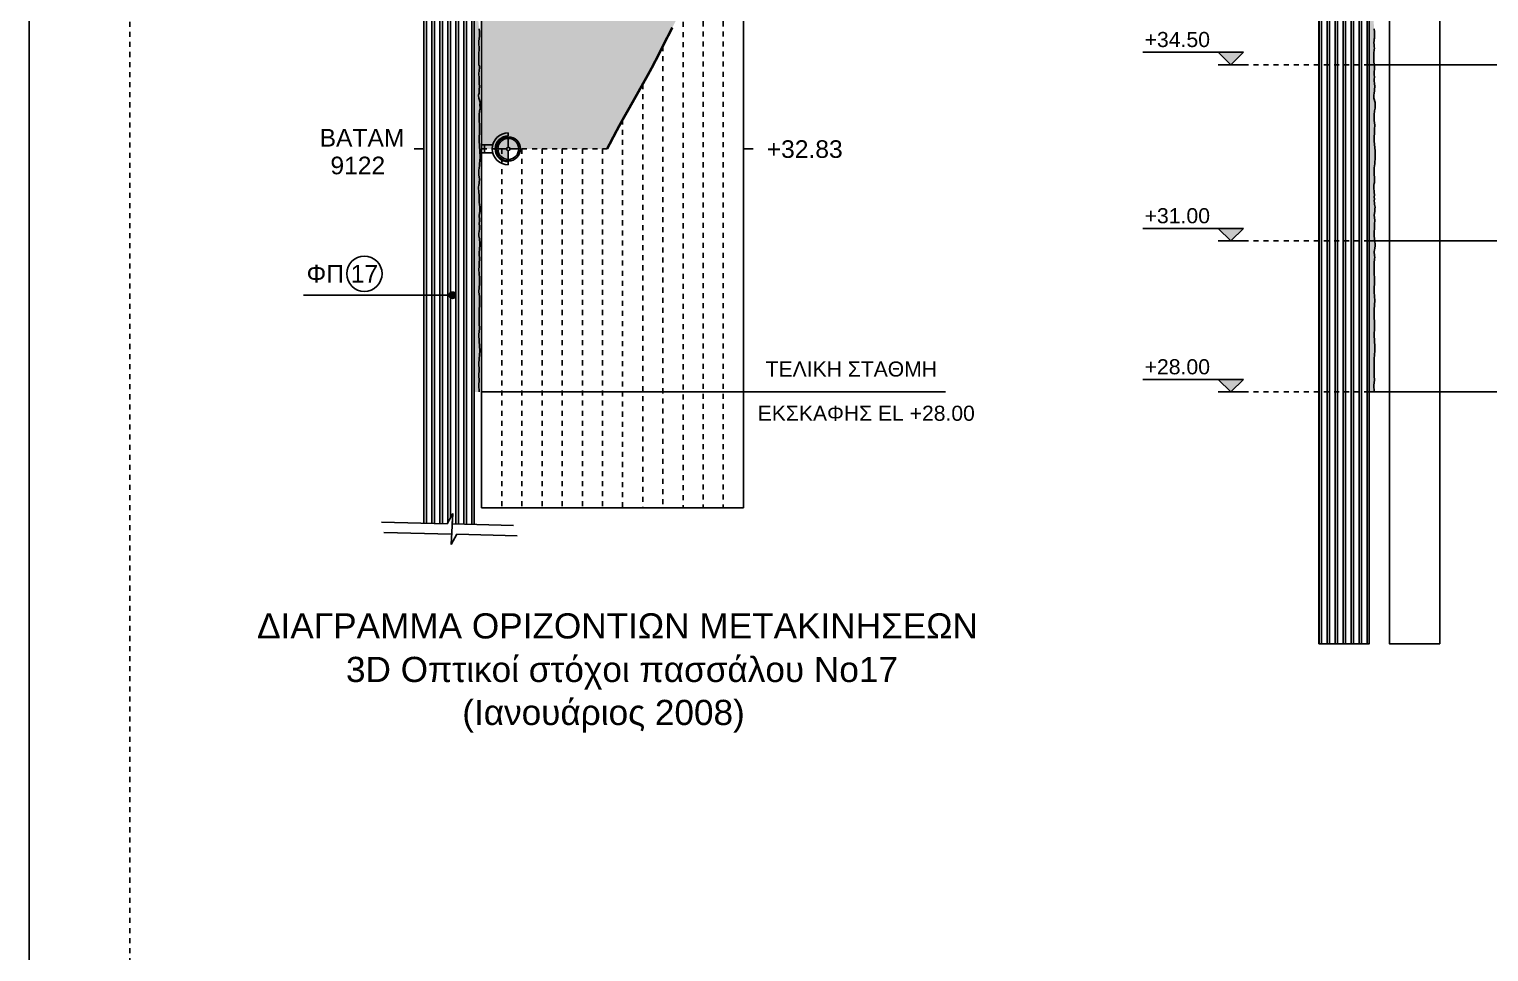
# Model space of a CAD drawing. Header units: millimetres. Extents: x 167 to 1023, y -2 to 136.
# Drawn here: x 769.79 to 798.78, y 69.06 to 87.39 of the extents above; entities that cross this region are included whole.
import ezdxf
from ezdxf.enums import TextEntityAlignment as Align

# ---------------------------------------------------------------- set-up
doc = ezdxf.new("R2010")
doc.units = ezdxf.units.MM
doc.linetypes.add('DASHED', pattern=[0.75, 0.5, -0.25])
doc.linetypes.add('SDOT1', pattern=[1, 0, -1])
for name, color, linetype in [('A-LEVELS', 6, 'Continuous'), ('CW403-Text 0.30 Height', 2, 'Continuous'), ('OTM Line 0.15', 1, 'Continuous'), ('OTM Line 0.25', 7, 'Continuous'), ('OTM Line 0.35', 3, 'Continuous'), ('OTM Line Dots 0.25', 2, 'SDOT1'), ('OTM Line Rock 0.50', 6, 'ROCKIN'), ('OTM Solid 253', 253, 'Continuous'), ('OTM Text 0.25', 3, 'Continuous'), ('OTM Text 0.35', 3, 'Continuous'), ('OTM Thunder 0.15', 1, 'Continuous'), ('OTM Title + Pinakida', 7, 'Continuous')]:
    doc.layers.add(name, color=color, linetype=linetype)
doc.styles.add('Arial Greek', font='ARIAL.TTF')
doc.styles.add('ARIAL_GREEK', font='ARIAL.TTF')
doc.styles.add('WG-SIMPL', font='wgsimpl.shx')
doc.linetypes.add('ROCKIN', pattern='A,0.0001,-0.2,[131,ltypeshp.shx,S=0.2,R=180,X=0.2,Y=0],-0.2,1,-0.1,[131,ltypeshp.shx,S=0.1,R=180,X=0.1,Y=0],-0.1,0.5,-0.05,[131,ltypeshp.shx,S=0.05,R=180,X=0.05,Y=0],-0.05,0.5', length=2.700100000000001)
doc.linetypes.add('SR', pattern='A,6,-1.5,[121,OrizLt.shx,S=0.4,R=0,X=0,Y=0],-1.5', length=9)

# ---------------------------------------------------------------- blocks, each defined once
blk = doc.blocks.new('Level L')
at = {"layer": 'A-LEVELS'}
blk.add_hatch(color=256, dxfattribs=at).paths.add_polyline_path([(0.2499999999785985, 0.2499999999931077), (-1.531930138298776e-11, 1.533351223770296e-11), (-0.250000000018332, 0.2500000000237321)])
for p, q in [((0.2499999999804459, 0.2499999999949694), (-1.750000000050107, 0.2500000001439417)), ((0.2499999999659792, -1.530509052827256e-11), (-0.2500000000309512, 1.531930138298776e-11))]:
    blk.add_line(p, q, dxfattribs=at)
blk.add_lwpolyline([(0.2499999999785985, 0.2499999999931077), (-1.531930138298776e-11, 1.533351223770296e-11), (-0.250000000018332, 0.2500000000237321)], close=True, dxfattribs=at)
at = {"layer": 'A-LEVELS', "style": 'WG-SIMPL', "width": 1.05}
blk.add_attdef('±000.00', (-1.712995793863769, 0.3513423913802569), '', height=0.3, rotation=359.9999998220159, dxfattribs=at)
blk = doc.blocks.new('3d')
at = {"ltscale": 0.1}
h = blk.add_hatch(color=7, dxfattribs=at)
edge = h.paths.add_edge_path()
edge.add_arc((752.8742366104054, -264.6472952884903), 0.03365353443450658, 90, 180, ccw=False)
edge.add_line((752.8742366104054, -264.6136417540558), (752.8742366104054, -264.4390088661622))
edge.add_arc((752.8742366104054, -264.6472952884903), 0.2082864223281149, 90, 180)
edge.add_line((752.6659501880773, -264.6472952884903), (752.8405830759709, -264.6472952884903))
edge = h.paths.add_edge_path()
edge.add_line((752.8742366104054, -264.8555817108183), (752.8742366104054, -264.6809488229247))
edge.add_arc((752.8742366104054, -264.6472952884902), 0.03365353443450658, 270, 360)
edge.add_line((752.9078901448399, -264.6472952884902), (753.0825230327335, -264.6472952884902))
edge.add_arc((752.8742366104054, -264.6472952884902), 0.2082864223281149, -90, 0, ccw=False)
at = {"color": 7, "ltscale": 0.1}
for p, q in [((752.615149020432, -264.6472952884903), (752.5556888302308, -264.6472952884903)), ((752.6659501880773, -264.6472952884903), (752.8405830759709, -264.6472952884903)), ((752.8742366104054, -264.6136417540558), (752.8742366104054, -264.4390088661622)), ((752.8742366104054, -264.8555817108185), (752.8742366104054, -264.6809488229248)), ((752.9078901448399, -264.6472952884903), (753.0825230327335, -264.6472952884903)), ((753.1927843905801, -264.6472952884903), (753.1333242003789, -264.6472952884903))]:
    blk.add_line(p, q, dxfattribs=at)
for points in [[(752.8405830759709, -264.6472952884903, -0.414213562373095), (752.8742366104054, -264.6136417540558), (752.8742366104054, -264.4390088661622, 0.414213562373095), (752.6659501880773, -264.6472952884903)], [(752.8742366104054, -264.8555817108183), (752.8742366104054, -264.6809488229247, 0.414213562373095), (752.9078901448399, -264.6472952884902), (753.0825230327335, -264.6472952884902, -0.414213562373095)]]:
    blk.add_lwpolyline(points, format="xyb", close=True, dxfattribs=at)
blk.add_lwpolyline([(752.9559973985835, -264.9551716626581), (752.9559973985835, -265.1173015605855), (752.7924758222274, -265.1173015605855), (752.7924758222274, -264.9551716626581)], dxfattribs=at)
blk.add_lwpolyline([(752.7924758222274, -265.1173015605855), (752.9559973985835, -265.1173015605855), (752.9559973985835, -265.1769122765825), (752.7924758222274, -265.1769122765825)], close=True, dxfattribs=at)
for radius in [0.2403348223503956, 0.2082864223281149, 0.03365353443450658]:
    blk.add_circle((752.8742366104054, -264.6472952884903), radius, dxfattribs=at)
for radius in [0.3185477801746401, 0.2590875899734328]:
    blk.add_arc((752.8742366104054, -264.6472952884903), radius, 180, 0, dxfattribs=at)

msp = doc.modelspace()

# ---------------------------------------------------------------- hatches: boundary and pattern name
at = {"layer": 'CW403-Text 0.30 Height', "ltscale": 0.1}
h = msp.add_hatch(color=7, dxfattribs=at)
h.set_gradient(color1=(179, 162, 77), one_color=1, tint=1)
h.paths.add_polyline_path([(782.8919584545661, 99.38344213610478), (778.7759584545661, 99.38344213610478), (778.7759584545661, 85.01044213610501), (781.267958454566, 85.01044213610501), (781.3743524253628, 85.21309836607784), (781.5157622193674, 85.4873498686965), (781.6987617496115, 85.80315380712628), (781.9888227480619, 86.32086115245389), (782.178099144603, 86.6576647433034), (782.3296703671854, 86.96390089663979), (782.5092720048383, 87.31444092223424), (782.6179752503103, 87.52956207661228), (782.7480274637296, 87.79148478192579), (782.7883301638622, 87.993605239495), (782.8556342365282, 88.23724621365855), (782.8919584545661, 88.51844213610443), (782.7771602149637, 89.12630650958513), (782.6054625621482, 89.41057745420804), (782.3798032086975, 89.73896075579106), (782.1380456428055, 90.0492362859533), (781.996776572566, 90.39566830840673), (781.8683544094324, 90.8319162177144), (781.8298254150964, 91.16551671520543), (781.8298254150964, 91.292442136105), (781.80923283739, 91.72635490159146), (781.7638025150468, 92.37313238600873), (781.7297327050346, 92.94048049656399), (781.7183751244488, 93.56456182221396), (781.707017543863, 94.09786968452013), (781.6843023826914, 94.65387051367216), (781.6502325726792, 95.19852406142095), (781.6502325726792, 95.46344213610476), (781.6848242333222, 95.78748467334927), (781.7416561124278, 96.15655220805925), (781.8553169388942, 96.46884024481065), (781.9973951707861, 96.8379061835598), (782.1252632340925, 97.10760919785221), (782.3712776938955, 97.59726114799187), (782.5230805243423, 97.95930166722783), (782.6935732299144, 98.3425636774372), (782.835648530061, 98.79679966110407), (782.893603267547, 99.11328028691983)])
h = msp.add_hatch(color=7, dxfattribs=at)
edge = h.paths.add_edge_path()
edge.add_arc((778.1983958711535, 82.10361449365428), 0.06336922016839708, 0, 360)
at = {"layer": 'OTM Solid 253', "ltscale": 0.1}
h = msp.add_hatch(dxfattribs=at)
h.set_pattern_fill('LINE', color=256, scale=0.05, angle=90, style=0)
h.set_pattern_definition([(90, (599.3534626064596, 18.77008915556868), (-0.15875, 9.720312933465119e-18), [])])
h.paths.add_polyline_path([(777.6259584545661, 77.57725629166742), (778.0890337537342, 77.56571638257257), (778.2050710689579, 77.76817844865387), (778.192669373972, 77.56313376674984), (778.625958454566, 77.55233613493527), (778.6259584545661, 98.68144213610495), (777.6259584545661, 98.68144213610495)])
h = msp.add_hatch(dxfattribs=at)
h.set_pattern_fill('LINE', color=256, scale=0.05, angle=90, style=0)
h.set_pattern_definition([(90, (444.4619271175814, 18.77008915556868), (-0.15875, 9.720312933465119e-18), [])])
h.paths.add_polyline_path([(777.6259584545661, 77.57725629166742), (778.0890337537342, 77.56571638257257), (778.2050710689579, 77.76817844865387), (778.192669373972, 77.56313376674984), (778.625958454566, 77.55233613493527), (778.6259584545661, 98.68144213610495), (777.6259584545661, 98.68144213610495)])
for points in [[(778.6259584545661, 98.68144213610486), (778.7259584545651, 98.68144213610486), (778.7228616487004, 98.66778891746131), (778.7076968741407, 98.56170159150875), (778.7258948329212, 98.44045928927429), (778.7349938123119, 98.2979994387832), (778.7228616487007, 98.21312966108889), (778.7107294850892, 98.14947743164865), (778.7046636899197, 98.09794910016754), (778.7258747683879, 97.88319275700158), (778.7319405635573, 97.81650944923663), (778.7319405635573, 97.77104327440077), (778.7258747683878, 97.71648427992903), (778.7137426047764, 97.62858342390953), (778.7167757889973, 97.5194654349641), (778.7167757889973, 97.44368889223531), (778.7198083999459, 97.32850833131616), (778.7319405635574, 97.2133281857258), (778.7349737477782, 97.13452056467415), (778.7410395429484, 97.07389899822925), (778.7471059113897, 97.01934000375539), (778.7136600535521, 96.9195220841165), (778.7015278899407, 96.8134347581638), (778.7075942583825, 96.74675145040209), (778.7227590329428, 96.66491275102712), (778.7318585856054, 96.54367044879439), (778.7500565443862, 96.41636557458483), (778.7348911965535, 96.30118542899302), (778.7227590329427, 96.22237780794327), (778.716693237773, 96.17084947646347), (778.728825401385, 96.05870040919146), (778.74393399525, 95.93582170677232), (778.750000363692, 95.86004516404319), (778.7409013843014, 95.7872996996353), (778.7257360364695, 95.70242992194187), (778.7075380776885, 95.57815654138335), (778.716637057079, 95.51753539026555), (778.7257360364691, 95.4326656125723), (778.7378682000806, 95.35688906984089), (778.7469826578256, 95.3001961098407), (778.7409162893837, 95.23654388040165), (778.725751514824, 95.1789533922759), (778.704520371822, 95.12439439780377), (778.7105861669917, 95.05164893339762), (778.7136193512125, 95.00012101724738), (778.7348504942142, 94.90918908290658), (778.7348504942144, 94.82128822688836), (778.7287846990451, 94.78188462403006), (778.7136193512124, 94.70004592465386), (778.7166525354337, 94.59395859870037), (778.719685146382, 94.51818205597252), (778.7257515148239, 94.44543659156582), (778.7409162893837, 94.387846518771), (778.7377913815802, 94.28534556734724), (778.7195928495272, 94.22472441623034), (778.7135270543577, 94.14894787350329), (778.7074606859157, 94.04286054754891), (778.7165602385786, 93.98223939643148), (778.7165602385786, 93.90949393202479), (778.7165602385785, 93.84887278090781), (778.725659217969, 93.76703408153386), (778.722626033748, 93.67913322551578), (778.7377913815803, 93.57607739321489), (778.7529561561402, 93.51545582676846), (778.7470503039677, 93.4320093849744), (778.7440171197469, 93.33804678764002), (778.7288517719147, 93.25620808826773), (778.7197527925241, 93.18346262385921), (778.7167196083033, 93.09556176784363), (778.7167196083033, 93.0015987551788), (778.7136869973547, 92.90763574251622), (778.7258191609661, 92.79851775357088), (778.7258191609662, 92.68333719265141), (778.7288517719146, 92.60149849327726), (778.740983935526, 92.52572195054805), (778.7409019575741, 92.42603195254821), (778.7257366097418, 92.30175857199092), (778.7136044461306, 92.18657842640292), (778.7075386509609, 92.0804911004492), (778.7136044461304, 91.9622798765379), (778.7287697939627, 91.85619255058427), (778.7439345685227, 91.73495024835108), (778.7439345685227, 91.63189400072153), (778.7500009369645, 91.51974451812328), (778.7198611410062, 91.46640991648368), (778.7168285300578, 91.38457121710988), (778.7319933046176, 91.32091898767041), (778.7319933046176, 91.25423567991004), (778.7259275094489, 91.16330374555923), (778.719861141006, 91.07843396787234), (778.7107621616158, 90.98447095520862), (778.7137953458367, 90.89960117751241), (778.7319933046176, 90.79957642353514), (778.7319933046176, 90.69652017590406), (778.7350264888386, 90.60861931988603), (778.7471586524499, 90.53587385547931), (778.7259017121906, 90.39949111351308), (778.722869101242, 90.31765241414072), (778.7168027328, 90.23278263644286), (778.7137695485792, 90.13275788246503), (778.719835917021, 90.03273271315777), (778.7350006915808, 89.91755215223802), (778.7350006915809, 89.8508688444752), (778.7380338758018, 89.71144007230808), (778.7319680806323, 89.62353921628994), (778.7350006915809, 89.55079375188274), (778.7189932066062, 89.48970203187804), (778.7240488958229, 89.44422962709635), (778.7291045850392, 89.40044180077794), (778.7291045850392, 89.36002188541295), (778.7307900058689, 89.32297029632895), (778.7240488958226, 89.27918247001315), (778.7240488958229, 89.22360508638639), (778.7274197374819, 89.16634395495026), (778.7172825617914, 89.11776903508269), (778.7155971409619, 89.08408577227891), (778.7341350502705, 89.01166717258013), (778.729079361054, 88.97461599882638), (778.7240236718375, 88.91903861519955), (778.7172825617916, 88.86514581004346), (778.7139117201323, 88.83146254723988), (778.7139117201322, 88.79104304720457), (778.7172825617914, 88.74051815299902), (778.7206528301783, 88.72536068473673), (778.717248165448, 88.69910269162952), (778.7206190071072, 88.6671035919658), (778.727359543881, 88.62668409193068), (778.7374709223138, 88.59131666598688), (778.735786074757, 88.55258091376248), (778.7324152330974, 88.50037227174607), (778.7206190071073, 88.46668900894218), (778.7223038546639, 88.44647946659342), (778.7256746963237, 88.39595457238357), (778.7273595438811, 88.35048258292849), (778.7223038546645, 88.31848348326486), (778.7256231018085, 88.30565518562946), (778.7222528334217, 88.29049771736692), (778.7138263025458, 88.26186735931407), (778.7155117233755, 88.21976328080933), (778.7289933701954, 88.18776459647529), (778.7323642118547, 88.14060802854956), (778.7306787910253, 88.11871390772751), (778.7273085226383, 88.09176771281605), (778.7256231018088, 88.0749260814193), (778.7222528334219, 88.04292698175004), (778.7171971442054, 88.0092441342766), (778.7121408817163, 87.97050838204979), (778.7121408817162, 87.94187760866657), (778.7155117233758, 87.91493141375125), (778.7205702789539, 87.8837746033256), (778.7222556997837, 87.86693297192275), (778.7256259681706, 87.83325012444851), (778.7323670782165, 87.79451437222423), (778.7357373466035, 87.75746278313986), (778.7340524990464, 87.72209577252659), (778.7306816573873, 87.68504418344543), (778.7256259681708, 87.6429405202671), (778.7155145897376, 87.59915227862211), (778.7121443213507, 87.563785268007), (778.7138291689079, 87.50652372124037), (778.7188854313969, 87.46610422120634), (778.7222041052684, 87.44138377974966), (778.7238895260982, 87.39591179029446), (778.7306306361443, 87.33528233257798), (778.7306306361443, 87.29486241721222), (778.7306306361443, 87.24433793833609), (778.7289452153148, 87.21233883867293), (778.7255749469278, 87.18707639156969), (778.7205192577112, 87.1550777072352), (778.7188338368817, 87.12476277071207), (778.7205192577112, 87.07929078125841), (778.723806974874, 87.03619489471643), (778.7271772432606, 87.01261702608454), (778.7254923957032, 86.97893376327704), (778.7238069748738, 86.95703964245908), (778.7187512856574, 86.92840886907493), (778.7170658648278, 86.89472602160143), (778.7170658648278, 86.8543061062363), (778.7170658648278, 86.82062325876231), (778.7170658648278, 86.77515085397701), (778.7170658648278, 86.7515725700145), (778.7221215540442, 86.68252229659606), (778.73054808492, 86.65557610168295), (778.7324507759859, 86.60583451985235), (778.729080507599, 86.57888790961098), (778.7240248183825, 86.55194129936584), (778.7223393975531, 86.51657428872997), (778.7206539767232, 86.47952269966771), (778.7290805075988, 86.44247152591325), (778.7257096659398, 86.3902624685685), (778.7240248183825, 86.35321129481301), (778.727395086769, 86.31447554258693), (778.7341361968154, 86.24205694288955), (778.7290805075988, 86.19490037496459), (778.7274036858553, 86.1600317603471), (778.7240334174683, 86.1196122603113), (778.7156068865926, 86.07582401866725), (778.7189771549794, 86.01856288723067), (778.7459415951639, 85.9343551455504), (778.7414270750846, 85.89208576570616), (778.7448248605461, 85.81737495975119), (778.7312325721549, 85.7664359815378), (778.7244364279593, 85.68832985285303), (778.7244364279593, 85.57626385158412), (778.7346309308889, 85.48457393999789), (778.7310508448071, 85.40443020235017), (778.7262256110916, 85.16814149077936), (778.7407013122375, 84.96560789410802), (778.7455265459529, 84.84505254769013), (778.7351571949439, 84.71301166551595), (778.7311872836356, 84.674662170191), (778.7258942596497, 84.63234585805915), (778.7219249216141, 84.57944984489762), (778.7206012356633, 84.52919906848777), (778.7219249216141, 84.49349439458655), (778.7272179456006, 84.44985567173865), (778.7298641709576, 84.41018376570207), (778.7272580746682, 84.34476929108203), (778.7232887366324, 84.32228872430147), (778.7193188253246, 84.28658405040053), (778.7153489140168, 84.25087979182914), (778.7153489140167, 84.21649752863826), (778.7206419380032, 84.17682562259907), (778.7219650506815, 84.14112136402773), (778.7273819015044, 84.09678156414495), (778.7255027146067, 84.04983681451833), (778.7273819015045, 84.01603642865564), (778.7236241009813, 83.97284709286632), (778.7292610884022, 83.94468024309077), (778.7330188889255, 83.90524673646959), (778.7405350632444, 83.85266845075597), (778.736777262721, 83.82074577181143), (778.7386558763465, 83.76628977917889), (778.7255027146067, 83.6911777644458), (778.7348344425878, 83.59596626980954), (778.729197455167, 83.5133430120706), (778.7329552556901, 83.48329845537518), (778.7329552556901, 83.4213312197358), (778.7254390813713, 83.37063064094218), (778.7216812808481, 83.33119713432015), (778.7216812808481, 83.28049655552627), (778.7310760687923, 83.2260405628931), (778.7311144780426, 83.19155737451368), (778.7367514654634, 83.16339052473819), (778.7405092659866, 83.12583430970722), (778.7423884528845, 83.0882785100045), (778.7348722785657, 83.03382251737176), (778.7329936649403, 83.00377796067608), (778.7254774906215, 82.96246633180684), (778.7292352911448, 82.89298785316089), (778.7348722785657, 82.85355434654056), (778.7329363377011, 82.82429891683853), (778.7254201633824, 82.7416760744322), (778.7254201633824, 82.68158654571064), (778.7216623628593, 82.61023036014655), (778.7254201633818, 82.5426295884109), (778.7310571508034, 82.43559531007168), (778.732895062089, 82.32769299203079), (778.7253788877701, 82.25633680646644), (778.7216210872471, 82.16808042797061), (778.7298779294948, 82.07673274830395), (778.7352145221832, 81.99940494803172), (778.732545939203, 81.91407789200926), (778.7245413368071, 81.81541874306345), (778.7245413368071, 81.6927614115292), (778.7272099197874, 81.54343906347981), (778.7298779294952, 81.43944707737074), (778.7217787371545, 81.32333077796665), (778.7271147565704, 81.1820081010076), (778.7351193589662, 81.0993474635701), (778.7377873686742, 81.00068831462414), (778.7324513492584, 80.91802767718852), (778.7244467468624, 80.84070029224563), (778.7215024198622, 80.74342419219312), (778.7241704295701, 80.62609969782528), (778.7215024198622, 80.50077594770363), (778.7295070222581, 80.41544889168091), (778.718833836882, 80.3167897427345), (778.7259584545659, 80.18144213610452), (778.6259584545661, 80.18144213610452)], [(796.4060882072689, 98.68144213610486), (796.5060882072679, 98.68144213610486), (796.5029914014032, 98.66778891746131), (796.4878266268435, 98.56170159150875), (796.506024585624, 98.44045928927429), (796.5151235650147, 98.2979994387832), (796.5029914014035, 98.21312966108889), (796.490859237792, 98.14947743164865), (796.4847934426225, 98.09794910016754), (796.5060045210907, 97.88319275700158), (796.5120703162601, 97.81650944923663), (796.5120703162601, 97.77104327440077), (796.5060045210906, 97.71648427992903), (796.4938723574792, 97.62858342390953), (796.4969055417001, 97.5194654349641), (796.4969055417001, 97.44368889223531), (796.4999381526487, 97.32850833131616), (796.5120703162602, 97.2133281857258), (796.515103500481, 97.13452056467415), (796.5211692956512, 97.07389899822925), (796.5272356640925, 97.01934000375539), (796.4937898062549, 96.9195220841165), (796.4816576426435, 96.8134347581638), (796.4877240110853, 96.74675145040209), (796.5028887856456, 96.66491275102712), (796.5119883383082, 96.54367044879439), (796.530186297089, 96.41636557458483), (796.5150209492563, 96.30118542899302), (796.5028887856455, 96.22237780794327), (796.4968229904758, 96.17084947646347), (796.5089551540879, 96.05870040919146), (796.5240637479528, 95.93582170677232), (796.5301301163948, 95.86004516404319), (796.5210311370042, 95.7872996996353), (796.5058657891723, 95.70242992194187), (796.4876678303913, 95.57815654138335), (796.4967668097818, 95.51753539026555), (796.5058657891719, 95.4326656125723), (796.5179979527834, 95.35688906984089), (796.5271124105284, 95.3001961098407), (796.5210460420865, 95.23654388040165), (796.5058812675268, 95.1789533922759), (796.4846501245248, 95.12439439780377), (796.4907159196945, 95.05164893339762), (796.4937491039153, 95.00012101724738), (796.514980246917, 94.90918908290658), (796.5149802469172, 94.82128822688836), (796.508914451748, 94.78188462403006), (796.4937491039152, 94.70004592465386), (796.4967822881365, 94.59395859870037), (796.4998148990848, 94.51818205597252), (796.5058812675267, 94.44543659156582), (796.5210460420865, 94.387846518771), (796.517921134283, 94.28534556734724), (796.49972260223, 94.22472441623034), (796.4936568070605, 94.14894787350329), (796.4875904386186, 94.04286054754891), (796.4966899912814, 93.98223939643148), (796.4966899912814, 93.90949393202479), (796.4966899912813, 93.84887278090781), (796.5057889706718, 93.76703408153386), (796.5027557864508, 93.67913322551578), (796.5179211342831, 93.57607739321489), (796.533085908843, 93.51545582676846), (796.5271800566705, 93.4320093849744), (796.5241468724497, 93.33804678764002), (796.5089815246175, 93.25620808826773), (796.4998825452269, 93.18346262385921), (796.4968493610061, 93.09556176784363), (796.4968493610061, 93.0015987551788), (796.4938167500575, 92.90763574251622), (796.5059489136689, 92.79851775357088), (796.505948913669, 92.68333719265141), (796.5089815246174, 92.60149849327726), (796.5211136882288, 92.52572195054805), (796.5210317102769, 92.42603195254821), (796.5058663624446, 92.30175857199092), (796.4937341988334, 92.18657842640292), (796.4876684036637, 92.0804911004492), (796.4937341988332, 91.9622798765379), (796.5088995466655, 91.85619255058427), (796.5240643212255, 91.73495024835108), (796.5240643212255, 91.63189400072153), (796.5301306896673, 91.51974451812328), (796.499990893709, 91.46640991648368), (796.4969582827606, 91.38457121710988), (796.5121230573204, 91.32091898767041), (796.5121230573204, 91.25423567991004), (796.5060572621517, 91.16330374555923), (796.4999908937089, 91.07843396787234), (796.4908919143186, 90.98447095520862), (796.4939250985395, 90.89960117751241), (796.5121230573204, 90.79957642353514), (796.5121230573204, 90.69652017590406), (796.5151562415414, 90.60861931988603), (796.5272884051527, 90.53587385547931), (796.5060314648935, 90.39949111351308), (796.5029988539449, 90.31765241414072), (796.4969324855028, 90.23278263644286), (796.493899301282, 90.13275788246503), (796.4999656697238, 90.03273271315777), (796.5151304442836, 89.91755215223802), (796.5151304442837, 89.8508688444752), (796.5181636285046, 89.71144007230808), (796.5120978333351, 89.62353921628994), (796.5151304442837, 89.55079375188274), (796.499122959309, 89.48970203187804), (796.5041786485257, 89.44422962709635), (796.509234337742, 89.40044180077794), (796.509234337742, 89.36002188541295), (796.5109197585717, 89.32297029632895), (796.5041786485255, 89.27918247001315), (796.5041786485257, 89.22360508638639), (796.5075494901847, 89.16634395495026), (796.4974123144942, 89.11776903508269), (796.4957268936647, 89.08408577227891), (796.5142648029733, 89.01166717258013), (796.5092091137568, 88.97461599882638), (796.5041534245403, 88.91903861519955), (796.4974123144945, 88.86514581004346), (796.4940414728351, 88.83146254723988), (796.494041472835, 88.79104304720457), (796.4974123144942, 88.74051815299902), (796.5007825828811, 88.72536068473673), (796.4973779181508, 88.69910269162952), (796.50074875981, 88.6671035919658), (796.5074892965838, 88.62668409193068), (796.5176006750166, 88.59131666598688), (796.5159158274598, 88.55258091376248), (796.5125449858002, 88.50037227174607), (796.5007487598101, 88.46668900894218), (796.5024336073667, 88.44647946659342), (796.5058044490265, 88.39595457238357), (796.5074892965839, 88.35048258292849), (796.5024336073673, 88.31848348326486), (796.5057528545113, 88.30565518562946), (796.5023825861246, 88.29049771736692), (796.4939560552486, 88.26186735931407), (796.4956414760783, 88.21976328080933), (796.5091231228982, 88.18776459647529), (796.5124939645575, 88.14060802854956), (796.5108085437281, 88.11871390772751), (796.5074382753411, 88.09176771281605), (796.5057528545116, 88.0749260814193), (796.5023825861247, 88.04292698175004), (796.4973268969082, 88.0092441342766), (796.4922706344191, 87.97050838204979), (796.492270634419, 87.94187760866657), (796.4956414760786, 87.91493141375125), (796.5007000316567, 87.8837746033256), (796.5023854524865, 87.86693297192275), (796.5057557208734, 87.83325012444851), (796.5124968309193, 87.79451437222423), (796.5158670993063, 87.75746278313986), (796.5141822517492, 87.72209577252659), (796.5108114100901, 87.68504418344543), (796.5057557208736, 87.6429405202671), (796.4956443424404, 87.59915227862211), (796.4922740740535, 87.563785268007), (796.4939589216107, 87.50652372124037), (796.4990151840997, 87.46610422120634), (796.5023338579712, 87.44138377974966), (796.504019278801, 87.39591179029446), (796.5107603888471, 87.33528233257798), (796.5107603888471, 87.29486241721222), (796.5107603888471, 87.24433793833609), (796.5090749680176, 87.21233883867293), (796.5057046996307, 87.18707639156969), (796.500649010414, 87.1550777072352), (796.4989635895845, 87.12476277071207), (796.500649010414, 87.07929078125841), (796.5039367275768, 87.03619489471643), (796.5073069959634, 87.01261702608454), (796.505622148406, 86.97893376327704), (796.5039367275766, 86.95703964245908), (796.4988810383602, 86.92840886907493), (796.4971956175306, 86.89472602160143), (796.4971956175306, 86.8543061062363), (796.4971956175306, 86.82062325876231), (796.4971956175306, 86.77515085397701), (796.4971956175306, 86.7515725700145), (796.502251306747, 86.68252229659606), (796.5106778376228, 86.65557610168295), (796.5125805286887, 86.60583451985235), (796.5092102603018, 86.57888790961098), (796.5041545710853, 86.55194129936584), (796.5024691502559, 86.51657428872997), (796.500783729426, 86.47952269966771), (796.5092102603016, 86.44247152591325), (796.5058394186426, 86.3902624685685), (796.5041545710853, 86.35321129481301), (796.5075248394718, 86.31447554258693), (796.5142659495182, 86.24205694288955), (796.5092102603016, 86.19490037496459), (796.5075334385581, 86.1600317603471), (796.5041631701711, 86.1196122603113), (796.4957366392954, 86.07582401866725), (796.4991069076822, 86.01856288723067), (796.5260713478667, 85.9343551455504), (796.5215568277874, 85.89208576570616), (796.524954613249, 85.81737495975119), (796.5113623248577, 85.7664359815378), (796.5045661806621, 85.68832985285303), (796.5045661806621, 85.57626385158412), (796.5147606835917, 85.48457393999789), (796.5111805975099, 85.40443020235017), (796.5063553637945, 85.16814149077936), (796.5208310649404, 84.96560789410802), (796.5256562986557, 84.84505254769013), (796.5152869476467, 84.71301166551595), (796.5113170363384, 84.674662170191), (796.5060240123526, 84.63234585805915), (796.5020546743169, 84.57944984489762), (796.5007309883661, 84.52919906848777), (796.5020546743169, 84.49349439458655), (796.5073476983034, 84.44985567173865), (796.5099939236604, 84.41018376570207), (796.507387827371, 84.34476929108203), (796.5034184893352, 84.32228872430147), (796.4994485780275, 84.28658405040053), (796.4954786667196, 84.25087979182914), (796.4954786667195, 84.21649752863826), (796.500771690706, 84.17682562259907), (796.5020948033844, 84.14112136402773), (796.5075116542072, 84.09678156414495), (796.5056324673095, 84.04983681451833), (796.5075116542073, 84.01603642865564), (796.5037538536841, 83.97284709286632), (796.509390841105, 83.94468024309077), (796.5131486416283, 83.90524673646959), (796.5206648159472, 83.85266845075597), (796.5169070154238, 83.82074577181143), (796.5187856290493, 83.76628977917889), (796.5056324673095, 83.6911777644458), (796.5149641952906, 83.59596626980954), (796.5093272078698, 83.5133430120706), (796.5130850083929, 83.48329845537518), (796.5130850083929, 83.4213312197358), (796.5055688340741, 83.37063064094218), (796.5018110335509, 83.33119713432015), (796.5018110335509, 83.28049655552627), (796.5112058214951, 83.2260405628931), (796.5112442307454, 83.19155737451368), (796.5168812181662, 83.16339052473819), (796.5206390186894, 83.12583430970722), (796.5225182055873, 83.0882785100045), (796.5150020312685, 83.03382251737176), (796.5131234176431, 83.00377796067608), (796.5056072433243, 82.96246633180684), (796.5093650438477, 82.89298785316089), (796.5150020312685, 82.85355434654056), (796.5130660904039, 82.82429891683853), (796.5055499160852, 82.7416760744322), (796.5055499160852, 82.68158654571064), (796.5017921155621, 82.61023036014655), (796.5055499160846, 82.5426295884109), (796.5111869035062, 82.43559531007168), (796.5130248147918, 82.32769299203079), (796.505508640473, 82.25633680646644), (796.5017508399499, 82.16808042797061), (796.5100076821976, 82.07673274830395), (796.515344274886, 81.99940494803172), (796.5126756919058, 81.91407789200926), (796.5046710895099, 81.81541874306345), (796.5046710895099, 81.6927614115292), (796.5073396724902, 81.54343906347981), (796.510007682198, 81.43944707737074), (796.5019084898573, 81.32333077796665), (796.5072445092732, 81.1820081010076), (796.515249111669, 81.0993474635701), (796.517917121377, 81.00068831462414), (796.5125811019612, 80.91802767718852), (796.5045764995652, 80.84070029224563), (796.501632172565, 80.74342419219312), (796.5043001822729, 80.62609969782528), (796.501632172565, 80.50077594770363), (796.5096367749609, 80.41544889168091), (796.4989635895848, 80.3167897427345), (796.5060882072687, 80.18144213610452), (796.4060882072689, 80.18144213610452)]]:
    msp.add_hatch(color=256, dxfattribs=at).paths.add_polyline_path(points)
h = msp.add_hatch(dxfattribs=at)
h.set_pattern_fill('LINE', color=256, scale=0.05, angle=90, style=0)
h.set_pattern_definition([(90, (617.1335923591624, 18.7700891555686), (-0.15875, 9.720312933465119e-18), [])])
h.paths.add_polyline_path([(796.4060882072689, 98.68144213610486), (795.4060882072689, 98.68144213610486), (795.4060882072689, 75.18144213610486), (796.4060882072689, 75.18144213610486)])
h = msp.add_hatch(dxfattribs=at)
h.set_pattern_fill('LINE', color=256, scale=0.05, angle=90, style=0)
h.set_pattern_definition([(90, (462.2420568702842, 18.7700891555686), (-0.15875, 9.720312933465119e-18), [])])
h.paths.add_polyline_path([(795.4060882072689, 98.68144213610486), (796.4060882072689, 98.68144213610486), (796.4060882072689, 75.18144213610486), (795.4060882072689, 75.18144213610486)])

# ---------------------------------------------------------------- linework, layer by layer
at = {"color": 253, "linetype": 'DASHED', "ltscale": 0.1}
for p, q in [((783.1759584545658, 102.7437240728148), (783.1759584545657, 77.88167571005488)), ((783.5759584545658, 102.7437240728148), (783.5759584545657, 77.88167571005488)), ((782.7759584545657, 87.93156037561064), (782.7759584545657, 77.88167571005488)), ((782.3759584545658, 87.05424432305337), (782.3759584545658, 77.88167571005488)), ((781.9759584545658, 86.29790067424082), (781.9759584545658, 77.88167571005488)), ((781.5759584545658, 85.59123105423262), (781.5759584545658, 77.88167571005488)), ((779.175958454566, 85.01044213610501), (779.175958454566, 77.88167571005488)), ((779.5759584545659, 85.01044213610501), (779.5759584545659, 77.88167571005488)), ((779.9759584545658, 85.01044213610501), (779.9759584545658, 77.88167571005488)), ((780.3759584545659, 85.01044213610501), (780.3759584545659, 77.88167571005488)), ((780.7759584545659, 85.01044213610501), (780.7759584545659, 77.88167571005488)), ((781.1759584545658, 85.01044213610501), (781.1759584545658, 77.88167571005488))]:
    msp.add_line(p, q, dxfattribs=at)
at = {"color": 7, "ltscale": 0.1}
for p, q in [((777.6259584545661, 85.0104421361051), (777.4357276742857, 85.0104421361051)), ((784.1661892348461, 85.0104421361051), (783.9759584545657, 85.0104421361051))]:
    msp.add_line(p, q, dxfattribs=at)
at = {"color": 7, "linetype": 'DASHED', "ltscale": 0.1}
msp.add_line((778.7759584545661, 85.0104421361051), (781.267958454566, 85.0104421361051), dxfattribs=at)
msp.add_lwpolyline([(981.1439737237116, -0.3649947847445733), (771.7888088957748, -0.3649947847445674), (771.7888088957748, 133.5477789601057), (1021.143973723712, 133.5477789601057), (1021.143973723712, 57.03500521525551)], dxfattribs=at)
at = {"color": 1, "ltscale": 0.1, "const_width": 0.05}
msp.add_lwpolyline([(782.5625913479029, 87.42015530525083), (782.5473384963408, 87.39001248890644), (782.5315183692768, 87.35882145048532), (782.5149507960855, 87.3262262907255), (782.4974556061416, 87.29187111036492), (782.4789148606451, 87.2555178301825), (782.4594595480975, 87.21739965112066), (782.4392828888253, 87.17786759416275), (782.4185781031555, 87.13727268029213), (782.3975384114143, 87.09596593049217), (782.3763570339287, 87.05429836574616), (782.3552271910252, 87.01262100703752), (782.3343421030304, 86.97128487534955), (782.3138413885798, 86.93055811599724), (782.2936502595421, 86.89037737162205), (782.2736403260955, 86.85059640919712), (782.2536831984172, 86.81106899569552), (782.2336504866853, 86.77164889809039), (782.2134138010771, 86.73218988335479), (782.1928447517706, 86.69254571846183), (782.1718149489433, 86.65257017038464), (782.1501968674085, 86.61209244066426), (782.127866440523, 86.57084346911368), (782.1047004662788, 86.5285296301138), (782.0805757426687, 86.48485729804558), (782.0553690676843, 86.43953284728991), (782.0289572393182, 86.39226265222776), (782.0012170555628, 86.34275308724001), (781.9720253144104, 86.29071052670763), (781.9413470057469, 86.23601489432087), (781.9094998870343, 86.17924031100746), (781.8768899076284, 86.12113444700445), (781.8439230168846, 86.06244497254892), (781.8110051641588, 86.00391955787791), (781.7785422988067, 85.94630587322848), (781.7469403701838, 85.89035158883773), (781.716605327646, 85.83680437494267), (781.6878311339932, 85.78619045520365), (781.6604638058026, 85.73815026697399), (781.634237373096, 85.69210280103023), (781.6088858658945, 85.64746704814895), (781.5841433142201, 85.60366199910676), (781.5597437480941, 85.5601066446802), (781.5354211975381, 85.51621997564581), (781.5109096925736, 85.47142098278022), (781.4859273639212, 85.42512861361969), (781.4601287450965, 85.3767616427395), (781.4331524703147, 85.32573880147464), (781.4046371737904, 85.2714788211601), (781.3742214897385, 85.2134004331309), (781.341544052374, 85.150922368722), (781.3062434959115, 85.08346335926839), (781.2679584545659, 85.0104421361051)], dxfattribs=at)
at = {"layer": 'CW403-Text 0.30 Height', "color": 7, "ltscale": 0.1}
for p, q in [((778.7759584545661, 102.7437240728148), (778.775958454566, 77.88167571005488)), ((783.9759584545658, 102.7437240728148), (783.9759584545657, 77.88167571005488)), ((775.240156572871, 82.10361449365428), (778.1983958711535, 82.10361449365428)), ((778.0890337537343, 77.56571638257257), (778.2050710689576, 77.76817844865393)), ((778.2050710689576, 77.76817844865393), (778.1926693739719, 77.56313376674984)), ((778.7759584545661, 77.88167571005488), (783.9759584545657, 77.88167571005488)), ((776.7853335016474, 77.59820479735747), (778.0890337537343, 77.56571638257257)), ((778.1926693739719, 77.56313376674984), (779.4055448930079, 77.53290871867459))]:
    msp.add_line(p, q, dxfattribs=at)
at = {"layer": 'CW403-Text 0.30 Height', "color": 7, "linetype": 'SR', "ltscale": 0.1}
msp.add_line((787.988686039263, 80.18144213610485), (783.9759584545658, 80.18144213610483), dxfattribs=at)
at = {"layer": 'CW403-Text 0.30 Height', "color": 7, "ltscale": 0.1}
msp.add_circle((778.1983958711535, 82.10361449365428), 0.06336922016839708, dxfattribs=at)
at = {"layer": 'OTM Line 0.15'}
for points in [[(778.7259584545662, 80.18144213610486), (778.7188338368823, 80.31678974273518), (778.7295070222586, 80.41544889168097), (778.7215024198625, 80.50077594770437), (778.7241704295703, 80.626099697825), (778.7215024198625, 80.74342419219215), (778.724446746863, 80.84070029224603), (778.7324513492589, 80.91802767718599), (778.7377873686745, 81.00068831462488), (778.7351193589667, 81.09934746357067), (778.7271147565708, 81.18200810100961), (778.721778737155, 81.3233307779671), (778.7298779294955, 81.43944707737126), (778.7272099197877, 81.54343906348606), (778.7245413368074, 81.69276141152699), (778.7245413368074, 81.8154187430631), (778.7325459392033, 81.91407789200889), (778.7352145221836, 81.99940494803229), (778.7298779294955, 82.07673274830228), (778.7216210872476, 82.16808042797061), (778.7253788877707, 82.25633680646695), (778.7328950620896, 82.32769299203164), (778.7310571508038, 82.43559531007367), (778.7254201633829, 82.54262958842071), (778.7216623628598, 82.61023036014728), (778.7254201633829, 82.68158654571198), (778.7254201633829, 82.74167607443223), (778.7329363377017, 82.82429891684137), (778.7348722785663, 82.8535543465411), (778.7292352911453, 82.89298785316163), (778.725477490622, 82.96246633180726), (778.7329936649409, 83.00377796067681), (778.7348722785663, 83.03382251737196), (778.7423884528849, 83.08827851000501), (778.7405092659873, 83.12583430970642), (778.736751465464, 83.16339052473785), (778.731114478043, 83.19155737451393), (778.7310760687927, 83.22604056289322), (778.7216812808487, 83.28049655552633), (778.7216812808487, 83.3311971343212), (778.7254390813717, 83.37063064094173), (778.7329552556906, 83.42133121973666), (778.7329552556906, 83.48329845537597), (778.7291974551673, 83.51334301207112), (778.7348344425883, 83.59596626981028), (778.7255027146072, 83.69117776444614), (778.738655876347, 83.76628977917898), (778.7367772627216, 83.82074577181203), (778.7405350632447, 83.85266845075625), (778.733018888926, 83.90524673647025), (778.7292610884027, 83.94468024309072), (778.7236241009817, 83.9728470928668), (778.727381901505, 84.01603642865541), (778.7255027146072, 84.0498368145187), (778.727381901505, 84.09678156414549), (778.7219650506821, 84.14112136402741), (778.7206419380037, 84.17682562259967), (778.7153489140172, 84.21649752863874), (778.7153489140172, 84.25087979182865), (778.7193188253251, 84.28658405040085), (778.723288736633, 84.32228872430306), (778.7272580746686, 84.34476929108217), (778.7298641709582, 84.4101837657015), (778.7272179456012, 84.44985567174058), (778.7219249216147, 84.4934943945866), (778.7206012356638, 84.52919906848882), (778.7219249216147, 84.57944984489637), (778.7258942596503, 84.6323458580585), (778.7311872836366, 84.67466217019222), (778.7351571949445, 84.71301166551899), (778.7455265459536, 84.84505254769056), (778.7407013122382, 84.96560789410887), (778.7262256110922, 85.16814149078016), (778.7310508448076, 85.40443020234494), (778.7346309308895, 85.48457393999848), (778.7244364279599, 85.57626385158483), (778.7244364279599, 85.68832985285263), (778.7312325721556, 85.76643598153805), (778.7448248605468, 85.81737495975159), (778.7414270750852, 85.89208576570678), (778.7459415951645, 85.93435514555074), (778.71897715498, 86.01856288723064), (778.7156068865933, 86.07582401866739), (778.7240334174691, 86.11961226031252), (778.7274036858558, 86.1600317603473), (778.7290805075996, 86.19490037496439), (778.7341361968162, 86.24205694288992), (778.7273950867699, 86.31447554258841), (778.7240248183831, 86.35321129481298), (778.7257096659404, 86.39026246856736), (778.7290805075996, 86.4424715259135), (778.7206539767238, 86.47952269966788), (778.7223393975536, 86.51657428875222), (778.7240248183831, 86.55194129936632), (778.7290805075996, 86.57888790960959), (778.7324507759864, 86.60583451985275), (778.7305480849205, 86.65557610168327), (778.722121554045, 86.68252229659635), (778.7170658648284, 86.7515725700145), (778.7170658648284, 86.77515085397732), (778.7170658648284, 86.82062325876262), (778.7170658648284, 86.8543061062366), (778.7170658648284, 86.89472602160134), (778.718751285658, 86.92840886907533), (778.7238069748745, 86.95703964245871), (778.7254923957042, 86.9789337632813), (778.7271772432613, 87.01261702608525), (778.7238069748745, 87.036194894718), (778.720519257712, 87.07929078125716), (778.7188338368823, 87.1247627707125), (778.720519257712, 87.1550777072361), (778.7255749469285, 87.18707639156986), (778.7289452153153, 87.21233883867279), (778.7306306361451, 87.24433793833663), (778.7306306361451, 87.29486241721253), (778.7306306361451, 87.33528233257726), (778.7238895260988, 87.3959117902944)], [(796.506088207269, 80.18144213610486), (796.4989635895851, 80.31678974273518), (796.5096367749615, 80.41544889168097), (796.5016321725653, 80.50077594770437), (796.5043001822731, 80.626099697825), (796.5016321725653, 80.74342419219215), (796.5045764995658, 80.84070029224603), (796.5125811019617, 80.91802767718599), (796.5179171213773, 81.00068831462488), (796.5152491116695, 81.09934746357067), (796.5072445092736, 81.18200810100961), (796.5019084898578, 81.3233307779671), (796.5100076821983, 81.43944707737126), (796.5073396724905, 81.54343906348606), (796.5046710895102, 81.69276141152699), (796.5046710895102, 81.8154187430631), (796.5126756919061, 81.91407789200889), (796.5153442748864, 81.99940494803229), (796.5100076821983, 82.07673274830228), (796.5017508399504, 82.16808042797061), (796.5055086404735, 82.25633680646695), (796.5130248147924, 82.32769299203164), (796.5111869035067, 82.43559531007367), (796.5055499160857, 82.54262958842071), (796.5017921155626, 82.61023036014728), (796.5055499160857, 82.68158654571198), (796.5055499160857, 82.74167607443223), (796.5130660904045, 82.82429891684137), (796.5150020312691, 82.8535543465411), (796.5093650438481, 82.89298785316163), (796.5056072433248, 82.96246633180726), (796.5131234176437, 83.00377796067681), (796.5150020312691, 83.03382251737196), (796.5225182055877, 83.08827851000501), (796.5206390186901, 83.12583430970642), (796.5168812181668, 83.16339052473785), (796.5112442307458, 83.19155737451393), (796.5112058214955, 83.22604056289322), (796.5018110335515, 83.28049655552633), (796.5018110335515, 83.3311971343212), (796.5055688340746, 83.37063064094173), (796.5130850083934, 83.42133121973666), (796.5130850083934, 83.48329845537597), (796.5093272078701, 83.51334301207112), (796.5149641952911, 83.59596626981028), (796.50563246731, 83.69117776444614), (796.5187856290498, 83.76628977917898), (796.5169070154244, 83.82074577181203), (796.5206648159475, 83.85266845075625), (796.5131486416288, 83.90524673647025), (796.5093908411055, 83.94468024309072), (796.5037538536845, 83.9728470928668), (796.5075116542079, 84.01603642865541), (796.50563246731, 84.0498368145187), (796.5075116542079, 84.09678156414549), (796.5020948033849, 84.14112136402741), (796.5007716907065, 84.17682562259967), (796.49547866672, 84.21649752863874), (796.49547866672, 84.25087979182865), (796.4994485780279, 84.28658405040085), (796.5034184893358, 84.32228872430306), (796.5073878273714, 84.34476929108217), (796.509993923661, 84.4101837657015), (796.507347698304, 84.44985567174058), (796.5020546743175, 84.4934943945866), (796.5007309883666, 84.52919906848882), (796.5020546743175, 84.57944984489637), (796.5060240123531, 84.6323458580585), (796.5113170363394, 84.67466217019222), (796.5152869476473, 84.71301166551899), (796.5256562986564, 84.84505254769056), (796.520831064941, 84.96560789410887), (796.506355363795, 85.16814149078016), (796.5111805975104, 85.40443020234494), (796.5147606835923, 85.48457393999848), (796.5045661806627, 85.57626385158483), (796.5045661806627, 85.68832985285263), (796.5113623248584, 85.76643598153805), (796.5249546132496, 85.81737495975159), (796.521556827788, 85.89208576570678), (796.5260713478673, 85.93435514555074), (796.4991069076829, 86.01856288723064), (796.4957366392961, 86.07582401866739), (796.5041631701719, 86.11961226031252), (796.5075334385587, 86.1600317603473), (796.5092102603024, 86.19490037496439), (796.514265949519, 86.24205694288992), (796.5075248394727, 86.31447554258841), (796.5041545710859, 86.35321129481298), (796.5058394186432, 86.39026246856736), (796.5092102603024, 86.4424715259135), (796.5007837294266, 86.47952269966788), (796.5024691502564, 86.51657428875222), (796.5041545710859, 86.55194129936632), (796.5092102603024, 86.57888790960959), (796.5125805286892, 86.60583451985275), (796.5106778376233, 86.65557610168327), (796.5022513067478, 86.68252229659635), (796.4971956175312, 86.7515725700145), (796.4971956175312, 86.77515085397732), (796.4971956175312, 86.82062325876262), (796.4971956175312, 86.8543061062366), (796.4971956175312, 86.89472602160134), (796.4988810383608, 86.92840886907533), (796.5039367275773, 86.95703964245871), (796.505622148407, 86.9789337632813), (796.5073069959641, 87.01261702608525), (796.5039367275773, 87.036194894718), (796.5006490104148, 87.07929078125716), (796.4989635895851, 87.1247627707125), (796.5006490104148, 87.1550777072361), (796.5057046996313, 87.18707639156986), (796.5090749680181, 87.21233883867279), (796.5107603888479, 87.24433793833663), (796.5107603888479, 87.29486241721253), (796.5107603888479, 87.33528233257726), (796.5040192788016, 87.3959117902944)]]:
    msp.add_lwpolyline(points, dxfattribs=at)
at = {"layer": 'OTM Line 0.25', "ltscale": 0.1}
msp.add_line((796.4060882072688, 98.68144213610486), (796.4060882072691, 80.18144213610486), dxfattribs=at)
at = {"layer": 'OTM Line 0.25'}
msp.add_lwpolyline([(795.4060882072689, 98.68144213610486), (795.4060882072689, 75.18144213610486), (796.4060882072689, 75.18144213610486), (796.4060882072689, 98.68144213610486)], dxfattribs=at)
at = {"layer": 'OTM Line 0.25', "color": 9}
for points in [[(796.8060882072688, 98.68144213610486), (796.8060882072688, 75.18144213610486)], [(796.8060882072688, 98.68144213610486), (796.8060882072688, 75.18144213610486), (797.8060882072688, 75.18144213610486), (797.8060882072688, 98.68144213610486)], [(797.8060882072688, 75.18144213610486), (797.8060882072688, 98.68144213610486)]]:
    msp.add_lwpolyline(points, dxfattribs=at)
at = {"layer": 'OTM Line 0.35', "color": 7}
for points in [[(777.6259584545661, 98.68144213610495), (777.6259584545661, 77.57725629166742)], [(778.6259584545661, 77.55233613493529), (778.6259584545661, 98.68144213610495)], [(795.4060882072689, 98.68144213610486), (795.4060882072689, 75.18144213610486), (796.4060882072689, 75.18144213610486), (796.4060882072689, 98.68144213610486)]]:
    msp.add_lwpolyline(points, dxfattribs=at)
at = {"layer": 'OTM Line Dots 0.25', "color": 9, "ltscale": 0.1}
for p, q in [((796.4060973736334, 86.68144213608954), (793.9060973736204, 86.68144213608954)), ((796.4060973736337, 83.18144213608954), (793.9060973736206, 83.18144213608954)), ((796.4060882072689, 80.18144213610486), (793.9060882072558, 80.18144213610486))]:
    msp.add_line(p, q, dxfattribs=at)
at = {"layer": 'OTM Line Rock 0.50', "color": 8, "ltscale": 0.5}
for p, q in [((796.4060882072846, 86.68144213608954), (848.8092174643883, 86.68008413473456)), ((796.4060882072689, 83.18144213608954), (848.8092174643883, 83.18008413473456))]:
    msp.add_line(p, q, dxfattribs=at)
at = {"layer": 'OTM Line Rock 0.50', "color": 7, "ltscale": 0.5}
for p, q in [((778.7759584545657, 80.18144213610482), (783.9759584545656, 80.18144213610482)), ((796.4060882072689, 80.18144213610486), (848.8092174643883, 80.18008413474993))]:
    msp.add_line(p, q, dxfattribs=at)
at = {"layer": 'OTM Text 0.35', "color": 7}
msp.add_circle((776.447031234622, 82.52972059662613), 0.35, dxfattribs=at)
at = {"layer": 'OTM Thunder 0.15', "color": 0}
for p, q in [((778.0890337537343, 77.56571638257257), (778.2050710689576, 77.76817844865393)), ((778.1678079156039, 77.15208432321917), (778.2050710689576, 77.76817844865393)), ((776.7853335016474, 77.59820479735747), (778.0890337537343, 77.56571638257257)), ((778.1926693740019, 77.56313376674909), (779.4055448930079, 77.53290871867459)), ((776.8344353850765, 77.39066590984832), (778.1802096106179, 77.35712900512401)), ((778.1678079156039, 77.15208432321917), (778.2838452308855, 77.35454638930052)), ((778.2838452308855, 77.35454638930052), (779.4785832980482, 77.32477332930095))]:
    msp.add_line(p, q, dxfattribs=at)
at = {"layer": 'OTM Title + Pinakida', "color": 2, "ltscale": 0.1}
msp.add_lwpolyline([(981.1439737237116, -2.364994784744573), (769.7888088957748, -2.364994784744567), (769.7888088957748, 135.5477789601057), (1023.143973723712, 135.5477789601057), (1023.143973723712, 57.03500521525551)], dxfattribs=at)

# ---------------------------------------------------------------- block references
at = {"color": 7, "rotation": 270}
msp.add_blockref('3d', (1043.952870731148, 837.8846787465106), dxfattribs=at)
at = {"layer": 'A-LEVELS'}
for p, values in [((793.6560973736543, 86.68144213610485), {'±000.00': '+34.50'}), ((793.6560973736546, 83.18144213610485), {'±000.00': '+31.00'}), ((793.6560882072898, 80.18144213612017), {'±000.00': '+28.00'})]:
    msp.add_blockref('Level L', p, dxfattribs=at).add_auto_attribs(values)

# ---------------------------------------------------------------- texts
at = {"layer": 'OTM Text 0.25', "color": 7, "style": 'ARIAL_GREEK'}
for s, p in [('ΤΕΛΙΚΗ ΣΤΑΘΜΗ', (786.118522653803, 80.48780375649119)), ('ΕΚΣΚΑΦΗΣ EL +28.00', (786.4153471882398, 79.60924647869626))]:
    msp.add_text(s, height=0.3, dxfattribs=at).set_placement(p, align=Align.CENTER)
at = {"layer": 'OTM Text 0.35', "color": 7, "style": 'ARIAL_GREEK'}
for s, p in [('BATAM', (776.3995133269876, 85.23108192930957)), ('+32.83', (785.1923114896762, 85.00654014353844)), ('9122', (776.3157088641345, 84.68078698538065)), ('ΦΠ', (775.6698314674222, 82.52972059662613)), ('17', (776.447031234622, 82.52972059662613))]:
    msp.add_text(s, height=0.35, dxfattribs=at).set_placement(p, align=Align.MIDDLE_CENTER)
at = {"layer": 'OTM Title + Pinakida', "style": 'Arial Greek'}
for s, p in [('ΔΙΑΓΡΑΜΜΑ ΟΡΙΖΟΝΤΙΩΝ ΜΕΤΑΚΙΝΗΣΕΩΝ', (774.3153020521855, 75.53563048945266)), ('3D Οπτικοί στόχοι πασσάλου Νο17', (776.081107073604, 74.67099331296463)), ('(Ιανουάριος 2008)', (778.3907957899828, 73.8167066664181))]:
    msp.add_text(s, height=0.5, dxfattribs=at).set_placement(p, align=Align.MIDDLE_LEFT)

doc.saveas('drawing.dxf')
